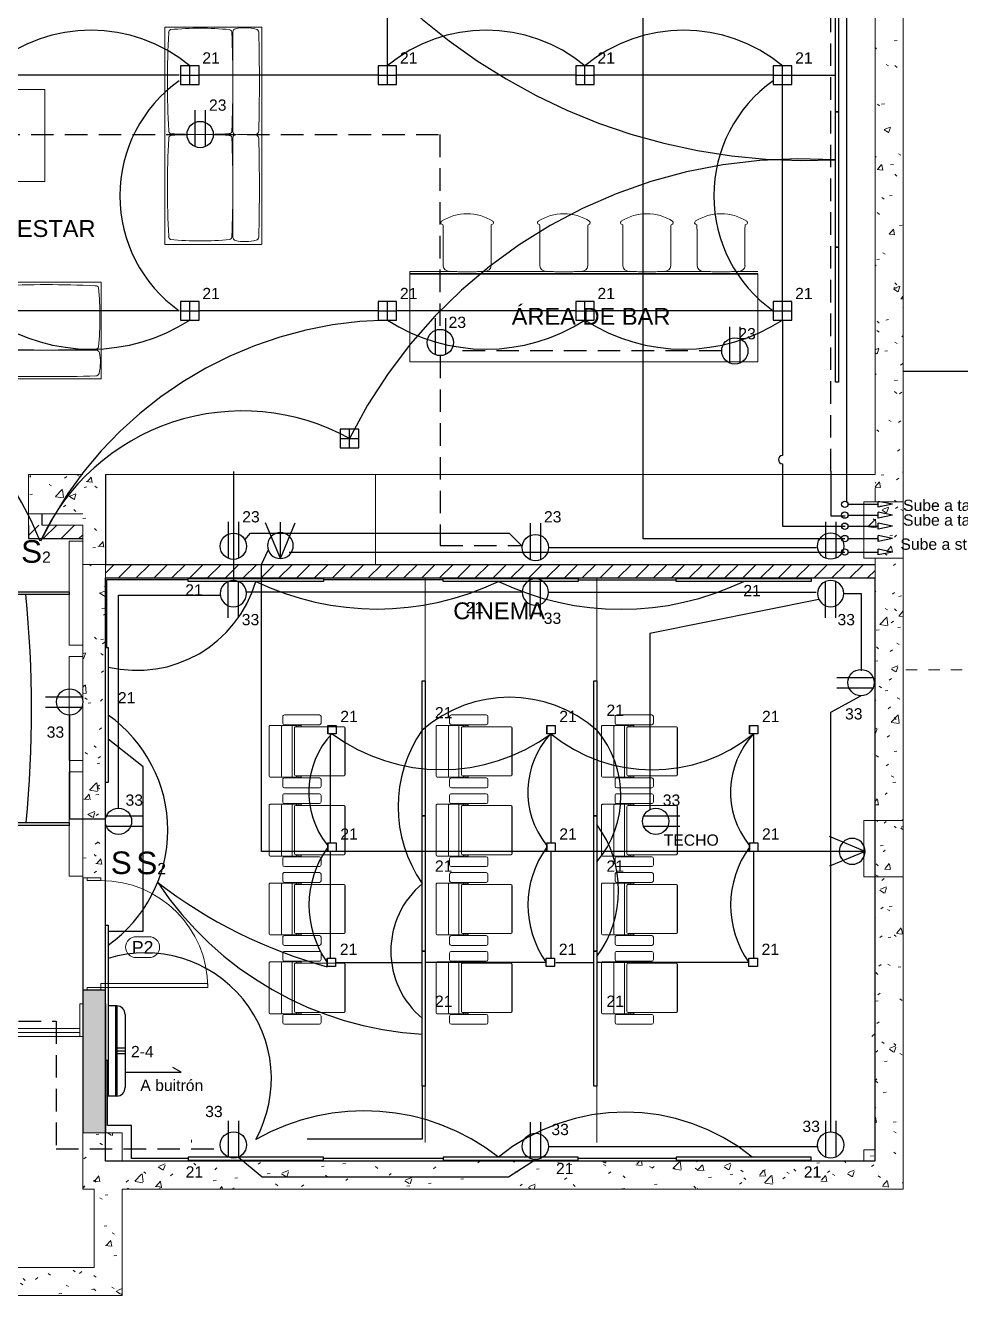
# Model space of a CAD drawing. Header units: inches. Extents: x 131 to 82119, y 71 to 16923.
# Drawn here: x 183.3 to 191.6, y 142.68 to 153.96 of the extents above; entities that cross this region are included whole.
import ezdxf
from ezdxf.enums import TextEntityAlignment as Align

# ---------------------------------------------------------------- set-up
doc = ezdxf.new("R2010")
doc.units = ezdxf.units.IN
doc.header["$MEASUREMENT"] = 0
for name, pattern in [('HIDDEN', [9.525, 6.35, -3.175]), ('Overhead', [0.003969, 0.002381, -0.001587]), ('PISO', [0.3, 0.2, -0.1])]:
    doc.linetypes.add(name, pattern=pattern)
for name, color, linetype, lineweight in [('A-DOOR-____-IDEN', 31, 'Continuous', 18), ('A-DOOR-____-MCUT', 31, 'Continuous', 18), ('A-DOOR-____-OTLN', 31, 'Continuous', 18), ('A-DOOR-FRAM-MCUT', 31, 'Continuous', 18), ('A-FLOR-____-OTLN', 192, 'Continuous', 18), ('A-GENM-____-OTLN', 13, 'Continuous', 18), ('A-WALL-____-MCUT', 113, 'Continuous', 18), ('A-WALL-____-OTLN', 113, 'Continuous', 18), ('A-WALL-____-PATT', 111, 'Continuous', 18), ('DUCTO-PARED O TECHO', 7, 'Continuous', 25), ('DUCTO-PISO', 7, 'PISO', 25), ('G-____-____-TEXT', 231, 'Continuous', 9), ('I-FURN-____-OTLN', 30, 'Continuous', 18), ('Q-CASE-____-MCUT', 31, 'Continuous', 35), ('Q-CASE-____-OTLN', 31, 'Continuous', 18), ('RED-TELEVISION', 84, 'TELEVISION', 25), ('RED-TELEVISIÓN', 84, 'TELEVISION', 25), ('RED-TELÉFONO', 240, 'TELEFONO', 25), ('S-COLS-____-MCUT', 52, 'Continuous', 18), ('S-COLS-____-OTLN', 52, 'Continuous', 18), ('S-STRS-____-MBND', 31, 'Overhead', 18), ('SIMBOLOGIA', 150, 'Continuous', 25), ('SIMBOLOGÍA', 150, 'Continuous', 25)]:
    doc.layers.add(name, color=color, linetype=linetype, lineweight=lineweight)
for name, color, linetype in [('INTERRUPTORES', 6, 'Continuous'), ('LAMPARAS', 20, 'Continuous'), ('Retorno', 5, 'HIDDEN')]:
    doc.layers.add(name, color=color, linetype=linetype)
doc.styles.add('Arial_1', font='arial.ttf', dxfattribs={"height": 0.15})
doc.styles.add('Arial_4', font='arial.ttf', dxfattribs={"height": 0.1125})
doc.styles.get("Standard").update_dxf_attribs({"font": 'arial.ttf'})
doc.linetypes.add('TELEFONO', pattern='A,0.32,-0.12,["TEL",Standard,S=0.065,R=0,X=-0.065,Y=-0.0325],-0.14', length=0.58)
doc.linetypes.add('TELEVISION', pattern='A,0.32,-0.13,["TV",Standard,S=0.065,R=0,X=-0.065,Y=-0.0325],-0.13', length=0.58)
pattern_1 = [(50, (192.4177, 155.93026), (0.546432, -0.047308), [0.057, -0.629]), (355, (192.4177, 155.93026), (-0.105429, 0.57337), [0.046, -0.503]), (100.451, (192.4637, 155.92626), (0.440955, 0.525708), [0.049, -0.534]), (46.184, (192.4177, 156.08226), (0.813123, -0.12606), [0.086, -0.943]), (96.636, (192.4857, 156.07226), (0.711995, 0.742252), [0.073, -0.801]), (351.184, (192.4177, 156.08226), (0.71223, 0.742616), [0.069, -0.754]), (21, (192.4937, 156.04426), (0.454985, -0.306292), [0.057, -0.629]), (326, (192.4937, 156.04426), (0.185766, 0.552594), [0.046, -0.503]), (71.451, (192.5317, 156.01926), (0.640536, 0.246016), [0.049, -0.534]), (37.5, (192.4177, 155.93026), (0.009206, 0.2541166), [0.025, -0.472, 0.025, -0.485, -0.505]), (37.5, (192.4177, 155.93026), (0.009206, 0.2541166), [-1.007, 0.025, -0.48]), (7.5, (192.4177, 155.93026), (0.2004608, 0.3007382), [0.025, -0.266, 0.025, -0.46, -0.192]), (7.5, (192.4177, 155.93026), (0.2004608, 0.3007382), [-0.776, 0.025, -0.167]), (327.5, (192.2477, 155.93026), (0.406483, -0.0170776), [0.025, -0.165, 0.025, -0.569, -0.789]), (327.5, (192.2477, 155.93026), (0.406483, -0.0170776), [-0.785, 0.025, -0.764]), (317.5, (192.1717, 155.93026), (0.443999, 0.076008), [0.025, -0.223, 0.025, -0.37, -0.56]), (317.5, (192.1717, 155.93026), (0.443999, 0.076008), [-0.642, 0.025, -0.535])]

# ---------------------------------------------------------------- blocks, each defined once
blk = doc.blocks.new('Puertas Revit Lisas - 1_00 x 2_65-1766126-ARQ-SS')
at = {"layer": 'A-DOOR-____-MCUT'}
for p, q in [((0.475, 1.006825), (0.44, 1.006825)), ((0.44, 1.006825), (0.44, 0.056825)), ((0.475, 0.056825), (0.475, 1.006825)), ((0.44, 0.056825), (0.475, 0.056825))]:
    blk.add_line(p, q, dxfattribs=at)
at = {"layer": 'A-DOOR-____-OTLN'}
blk.add_arc((0.475, 0.056825), 0.95, 90, 180, dxfattribs=at)
at = {"layer": 'A-DOOR-FRAM-MCUT'}
for p, q in [((-0.475, 0.056825), (-0.5, 0.056825)), ((-0.5, 0.056825), (-0.5, -0.063175)), ((-0.475, -0.063175), (-0.475, 0.056825)), ((0.475, 0.056825), (0.475, -0.063175)), ((0.5, 0.056825), (0.475, 0.056825)), ((0.5, -0.063175), (0.5, 0.056825)), ((-0.5, -0.063175), (-0.475, -0.063175)), ((0.475, -0.063175), (0.5, -0.063175))]:
    blk.add_line(p, q, dxfattribs=at)
blk = doc.blocks.new('tea_stool_250_46_g - Sancal_Stool_250_46_g-1127942-ARQ-SS')
at = {"layer": 'A-GENM-____-OTLN'}
for p, q in [((-0.215, 0.122), (-0.215, -0.205)), ((0.21, -0.205), (0.21, 0.122))]:
    blk.add_line(p, q, dxfattribs=at)
for centre, radius, start, end in [((-0.003, -0.158), 0.417, 89.9132, 123.1483), ((-0.002, -0.158), 0.417, 56.8517, 90.0868), ((-0.221, 0.178), 0.0163, 127.7339, 191.6077), ((-0.215, 0.185), 0.0245, 206.7685, 266.2649), ((-0.645, 0.122), 0.429, 0, 5.2091), ((0.639, 0.122), 0.429, 174.7909, 180), ((0.21, 0.185), 0.0245, 273.7351, 333.2315), ((0.216, 0.178), 0.0163, 348.3923, 52.2661), ((-0.161, -0.199), 0.0547, 186.2542, 270.1961), ((0.156, -0.199), 0.0547, 269.8039, 353.7458), ((0.006, 2.576), 2.834, 266.6304, 269.8244), ((-0.011, 2.576), 2.834, 270.1756, 273.3696)]:
    blk.add_arc(centre, radius, start, end, dxfattribs=at)
blk = doc.blocks.new('Encimera sola - Profundidad 600 mm-1429979-ARQ-SS')
at = {"layer": 'Q-CASE-____-MCUT'}
blk.add_line((-1.2, -0.019), (1.891, -0.019), dxfattribs=at)
at = {"layer": 'Q-CASE-____-OTLN'}
for p, q in [((-0.783, 0), (-1.2, 0)), ((-1.2, 0), (-1.2, -0.8)), ((0.075, 0), (-0.598, 0)), ((0.813, 0), (0.26, 0)), ((1.471, 0), (0.998, 0)), ((1.891, 0), (1.656, 0)), ((-1.2, -0.8), (1.711, -0.8))]:
    blk.add_line(p, q, dxfattribs=at)
blk = doc.blocks.new('Corredera closet lisa - 2_10 x 2_70 - Metálica-1740423-ARQ-SS')
at = {"layer": 'A-DOOR-____-MCUT'}
for p, q in [((-1.025, -0.106825), (0.0254, -0.106825)), ((-1.025, -0.141825), (-1.025, -0.106825)), ((-0.0254, -0.071825), (1.025, -0.071825)), ((-0.0254, -0.106825), (-0.0254, -0.071825)), ((1.025, -0.106825), (-0.0254, -0.106825)), ((0.0254, -0.106825), (0.0254, -0.141825)), ((1.025, -0.071825), (1.025, -0.106825)), ((0.0254, -0.141825), (-1.025, -0.141825))]:
    blk.add_line(p, q, dxfattribs=at)
at = {"layer": 'A-DOOR-FRAM-MCUT'}
for p, q in [((-1.05, 0.148175), (-1.025, 0.148175)), ((-1.05, -0.141825), (-1.05, 0.148175)), ((-1.025, 0.148175), (-1.025, -0.141825)), ((1.025, 0.148175), (1.05, 0.148175)), ((1.025, -0.141825), (1.025, 0.148175)), ((1.05, 0.148175), (1.05, -0.141825)), ((-1.025, -0.141825), (-1.05, -0.141825)), ((1.05, -0.141825), (1.025, -0.141825))]:
    blk.add_line(p, q, dxfattribs=at)
blk = doc.blocks.new('Butaca de cine - Ángulo de asiento10-1744413-ARQ-SS')
at = {"layer": 'I-FURN-____-OTLN'}
for p, q in [((-0.23, 0.208), (-0.23, 0.441)), ((-0.22, 0.451), (0.22, 0.451)), ((-0.22, 0.34), (0.22, 0.34)), ((0.23, 0.441), (0.23, 0.208)), ((-0.324, 0.315), (-0.324, 0.005)), ((-0.251, 0.33), (-0.309, 0.33)), ((-0.236, 0.005), (-0.236, 0.315)), ((0.23, 0.247), (-0.23, 0.247)), ((0.236, 0.005), (0.236, 0.315)), ((0.251, 0.33), (0.309, 0.33)), ((0.324, 0.315), (0.324, 0.005)), ((-0.236, 0.208), (-0.218, 0.208)), ((-0.236, 0.195), (-0.218, 0.195)), ((-0.218, 0.165), (-0.236, 0.165)), ((-0.23, 0.195), (-0.23, 0.165)), ((-0.218, 0.135), (-0.218, 0.215)), ((-0.218, -0.215), (-0.218, 0.135)), ((-0.208, 0.225), (0.208, 0.225)), ((0.218, 0.215), (0.218, 0.135)), ((0.236, 0.208), (0.218, 0.208)), ((0.236, 0.195), (0.218, 0.195)), ((0.218, 0.165), (0.236, 0.165)), ((0.218, 0.135), (0.218, -0.215)), ((0.23, 0.195), (0.23, 0.165)), ((-0.309, -0.01), (-0.251, -0.01)), ((0.309, -0.01), (0.251, -0.01)), ((-0.208, -0.221), (0.208, -0.221)), ((0.208, -0.225), (-0.208, -0.225))]:
    blk.add_line(p, q, dxfattribs=at)
for centre, radius, start, end in [((-0.22, 0.441), 0.01, 90, 180), ((-0.22, 0.33), 0.01, 90, 180), ((0.22, 0.441), 0.01, 360, 90), ((0.22, 0.33), 0.01, 0, 90), ((-0.309, 0.315), 0.015, 90, 180), ((-0.251, 0.315), 0.015, 360, 90), ((0.251, 0.315), 0.015, 90, 180), ((0.309, 0.315), 0.015, 360, 90), ((-0.208, 0.215), 0.01, 90, 180), ((0.208, 0.215), 0.01, 0, 90), ((-0.309, 0.005), 0.015, 180, 270), ((-0.251, 0.005), 0.015, 270, 0), ((0.251, 0.005), 0.015, 180, 270), ((0.309, 0.005), 0.015, 270, 360), ((-0.208, -0.211), 0.01, 180, 270), ((-0.208, -0.215), 0.01, 180, 270), ((0.208, -0.211), 0.01, 270, 0), ((0.208, -0.215), 0.01, 270, 360)]:
    blk.add_arc(centre, radius, start, end, dxfattribs=at)
blk = doc.blocks.new('Etiqueta Puerta 1_5mm - Etiqueta Puerta 1_5mm-1832370-ARQ-SS')
at = {"layer": 'A-DOOR-____-IDEN'}
for p, q in [((-0.00081, 0.00128), (0.00073, 0.00128)), ((-0.00081, -0.0012), (0.00073, -0.0012))]:
    blk.add_line(p, q, dxfattribs=at)
for centre, start, end in [((-0.00081, 0.00004), 90, 270), ((0.00073, 0.00004), 270, 90)]:
    blk.add_arc(centre, 0.00124, start, end, dxfattribs=at)
blk = doc.blocks.new('Meet_2_Seater_Connect_Left - Meet_2_Seater_Connect_Left-1030455-ARQ-SS')
at = {"layer": 'I-FURN-____-OTLN'}
for p, q in [((-0.955, 0.427), (-0.955, -0.427)), ((0.972, 0.43), (-0.952, 0.43)), ((0.975, -0.427), (0.975, 0.427)), ((-0.911, 0.174), (-0.029, 0.174)), ((0.029, 0.174), (0.911, 0.174)), ((-0.952, -0.43), (0.972, -0.43))]:
    blk.add_line(p, q, dxfattribs=at)
for centre, radius, start, end in [((-0.952, 0.427), 0.003, 89.9999, 180), ((-0.541, 0.284), 0.408, 166.1876, 192.2067), ((-0.908, 0.374), 0.03, 91.5026, 166.1876), ((-0.47, -16.327), 16.737, 88.4934, 91.5026), ((-0.031, 0.374), 0.03, 13.8075, 88.4934), ((-0.126, 0.351), 0.128, 6.0523, 13.8075), ((3.345, 0.265), 3.345, 178.2931, 181.1734), ((0.055, 0.368), 0.0543, 166.1876, 184.2904), ((0.032, 0.374), 0.03, 91.5026, 166.1876), ((0.47, -16.327), 16.737, 88.4934, 91.5026), ((0.909, 0.374), 0.03, 13.8075, 88.4934), ((0.542, 0.284), 0.408, 347.7933, 13.8075), ((0.972, 0.427), 0.003, 360, 92.4594), ((1.732, -0.116), 2.677, 174.3726, 185.6274), ((-0.911, 0.204), 0.03, 192.2067, 270), ((-0.907, 0.14), 0.0256, 85.9059, 166.0941), ((-0.468, -11.582), 11.756, 87.87, 92.1327), ((-0.034, 0.141), 0.0256, 3.8772, 84.1228), ((-0.029, 0.204), 0.03, 270, 344.7947), ((-4.567, -0.118), 4.566, 356.7839, 3.2623), ((4.437, -0.118), 4.438, 176.6436, 183.3102), ((0.029, 0.204), 0.03, 195.2053, 270), ((0.032, 0.141), 0.0256, 95.8772, 176.1228), ((0.467, -11.582), 11.756, 87.8673, 92.13), ((0.906, 0.14), 0.0256, 13.9059, 94.0941), ((0.911, 0.204), 0.03, 270, 347.7933), ((-1.733, -0.116), 2.677, 354.3726, 5.6274), ((-0.952, -0.427), 0.003, 180, 271.9138), ((-0.908, -0.37), 0.0262, 199.3576, 278.6424), ((-0.47, 7.831), 8.238, 266.9834, 273.0166), ((-0.033, -0.37), 0.0256, 262.8129, 352.2045), ((0.032, -0.37), 0.0256, 187.7955, 277.1871), ((0.469, 7.831), 8.238, 266.9834, 273.0166), ((0.906, -0.37), 0.0262, 261.3576, 340.6424), ((0.972, -0.427), 0.003, 270, 360)]:
    blk.add_arc(centre, radius, start, end, dxfattribs=at)
blk = doc.blocks.new('TOMA')
at = {"layer": 'SIMBOLOGIA'}
for p, q in [((-0.0301, 0.2165), (-0.0301, 0.0062)), ((0.0294, 0.2165), (0.0294, 0.1463)), ((0.0294, 0.1463), (0.0294, 0.0059))]:
    blk.add_line(p, q, dxfattribs=at)
blk.add_circle((0, 0.0761), 0.0761, dxfattribs=at)
blk = doc.blocks.new('TV')
at = {"layer": 'RED-TELEVISION', "linetype": 'Continuous'}
for q in [(-0.2063, 0.0852), (-0.2103, 0), (-0.2063, -0.0852)]:
    blk.add_line((0, 0), q, dxfattribs=at)
blk.add_circle((-0.075, 0), 0.075, dxfattribs=at)
blk = doc.blocks.new('Ds')
at = {"layer": 'SIMBOLOGÍA', "color": 3, "linetype": 'Continuous'}
for p, q in [((0.028, 0), (0.298, 0)), ((0.298, -0.026), (0.298, 0.026)), ((0.424, 0), (0.298, 0.026)), ((0.424, 0), (0.298, -0.026))]:
    blk.add_line(p, q, dxfattribs=at)
at = {"layer": 'SIMBOLOGÍA', "ltscale": 0.2}
blk.add_circle((0, 0), 0.0282, dxfattribs=at)
blk = doc.blocks.new('MINISPLIT')
at = {"layer": 'SIMBOLOGÍA'}
for p, q in [((-0.325, 0.15), (0.325, 0.15)), ((-0.025, 0.15), (-0.025, 0.075)), ((0, 0.15), (0, 0.075)), ((0.025, 0.15), (0.025, 0.075)), ((-0.4, 0.075), (-0.4, 0)), ((-0.4, 0.075), (0.4, 0.075)), ((-0.4, 0.065), (0.4, 0.065)), ((-0.4, 0), (0.4, 0)), ((0.4, 0.075), (0.4, 0))]:
    blk.add_line(p, q, dxfattribs=at)
for centre, start, end in [((-0.325, 0.075), 90, 180), ((0.325, 0.075), 0, 90)]:
    blk.add_arc(centre, 0.075, start, end, dxfattribs=at)

msp = doc.modelspace()

# ---------------------------------------------------------------- hatches: boundary and pattern name
at = {"layer": 'A-WALL-____-PATT'}
h = msp.add_hatch(dxfattribs=at)
h.set_pattern_fill('FP_2', style=0, pattern_type=2)
h.set_pattern_definition(pattern_1)
h.paths.add_polyline_path([(190.844, 149.731), (191.094, 149.731), (191.094, 154.664), (190.844, 154.664), (190.844, 149.856)], flags=0)
h = msp.add_hatch(dxfattribs=at)
h.set_pattern_fill('FP_2', style=0, pattern_type=2)
h.set_pattern_definition(pattern_1)
h.paths.add_polyline_path([(183.81, 149.626), (183.81, 149.976), (183.327, 149.976), (183.327, 149.626)], flags=0)
h = msp.add_hatch(dxfattribs=at)
h.set_pattern_fill('FP_2', style=0, pattern_type=2)
h.set_pattern_definition(pattern_1)
h.paths.add_polyline_path([(183.89, 146.393), (184.01, 146.393), (184.01, 149.976), (183.81, 149.976), (183.81, 146.393)], flags=0)
h = msp.add_hatch(dxfattribs=at)
h.set_pattern_fill('FP_1', color=8, style=0, pattern_type=2)
h.set_pattern_definition([(45, (192.4177, 155.83026), (-0.079196, 0.079196), [])])
h.paths.add_polyline_path([(183.81, 149.406), (183.81, 149.526), (183.327, 149.526), (183.327, 149.406)])
h = msp.add_hatch(dxfattribs=at)
h.set_pattern_fill('FP_1', color=8, style=0, pattern_type=2)
h.set_pattern_definition([(45, (192.4177, 155.13026), (-0.079196, 0.079196), [])])
h.paths.add_polyline_path([(190.844, 149.056), (190.844, 149.176), (184.01, 149.176), (184.01, 149.056), (189.533, 149.056)], flags=0)
h = msp.add_hatch(dxfattribs=at)
h.set_pattern_fill('FP_2', style=0, pattern_type=2)
h.set_pattern_definition(pattern_1)
h.paths.add_polyline_path([(191.094, 146.903), (191.094, 149.231), (190.844, 149.231), (190.844, 146.903), (191.061, 146.903)], flags=0)
h = msp.add_hatch(dxfattribs=at)
h.set_pattern_fill('FP_2', style=0, pattern_type=2)
h.set_pattern_definition(pattern_1)
h.paths.add_polyline_path([(191.061, 145.129), (191.094, 145.129), (191.094, 146.403), (190.844, 146.403), (190.844, 145.129)], flags=0)
msp.add_hatch(color=8, dxfattribs=at).paths.add_polyline_path([(184.01, 145.394), (183.81, 145.394), (183.81, 144.128), (184.01, 144.128)])
h = msp.add_hatch(dxfattribs=at)
h.set_pattern_fill('FP_2', style=0, pattern_type=2)
h.set_pattern_definition(pattern_1)
h.paths.add_polyline_path([(190.844, 143.978), (191.094, 143.978), (191.094, 145.129), (190.844, 145.129), (190.844, 144.544)], flags=0)
h = msp.add_hatch(dxfattribs=at)
h.set_pattern_fill('FP_2', style=0, pattern_type=2)
h.set_pattern_definition(pattern_1)
h.paths.add_polyline_path([(190.744, 143.628), (190.744, 143.878), (183.91, 143.878), (183.91, 143.628), (184.16, 143.628)], flags=0)
h = msp.add_hatch(dxfattribs=at)
h.set_pattern_fill('FP_2', style=0, pattern_type=2)
h.set_pattern_definition(pattern_1)
h.paths.add_polyline_path([(184.16, 142.683), (184.16, 143.628), (183.91, 143.628), (183.91, 142.683)], flags=0)
h = msp.add_hatch(dxfattribs=at)
h.set_pattern_fill('FP_2', style=0, pattern_type=2)
h.set_pattern_definition(pattern_1)
h.paths.add_polyline_path([(183.91, 142.683), (183.91, 142.933), (180.648, 142.933), (180.648, 142.683), (181.895, 142.683)], flags=0)
at = {"layer": 'S-COLS-____-OTLN'}
h = msp.add_hatch(dxfattribs=at)
h.set_pattern_fill('FP_2', style=0, pattern_type=2)
h.set_pattern_definition(pattern_1)
h.paths.add_polyline_path([(191.093, 149.231), (191.093, 149.731), (190.743, 149.731), (190.743, 149.231), (191.061, 149.231)], flags=0)
h = msp.add_hatch(dxfattribs=at)
h.set_pattern_fill('FP_2', style=0, pattern_type=2)
h.set_pattern_definition(pattern_1)
h.paths.add_polyline_path([(191.094, 146.403), (191.094, 146.903), (190.744, 146.903), (190.744, 146.403), (191.061, 146.403)], flags=0)
h = msp.add_hatch(dxfattribs=at)
h.set_pattern_fill('FP_2', style=0, pattern_type=2)
h.set_pattern_definition(pattern_1)
h.paths.add_polyline_path([(183.91, 143.628), (183.91, 143.878), (184.16, 143.878), (184.16, 144.128), (183.81, 144.128), (183.81, 143.628)], flags=0)
h = msp.add_hatch(dxfattribs=at)
h.set_pattern_fill('FP_2', style=0, pattern_type=2)
h.set_pattern_definition(pattern_1)
h.paths.add_polyline_path([(191.094, 143.628), (191.094, 143.978), (190.744, 143.978), (190.744, 143.628)], flags=0)

# ---------------------------------------------------------------- linework, layer by layer
for p, q in [((191.694, 150.89), (191.094, 150.89)), ((184.01, 149.976), (184.01, 149.176)), ((183.447, 149.626), (183.447, 149.526)), ((183.327, 149.526), (183.327, 149.406)), ((183.327, 149.406), (183.81, 149.406)), ((184.01, 149.176), (190.844, 149.176)), ((183.81, 146.393), (183.81, 144.128)), ((184.01, 145.394), (183.81, 145.394)), ((184.01, 145.274), (184.01, 144.128))]:
    msp.add_line(p, q)
msp.add_lwpolyline([(184.01, 149.056), (190.841, 149.056), (190.841, 143.878), (184.01, 143.878)], close=True)
at = {"layer": 'A-FLOR-____-OTLN'}
for p, q in [((186.85, 144.042), (186.85, 149.056)), ((188.374, 144.042), (188.374, 149.056)), ((184.01, 145.334), (184.01, 146.249)), ((184.774, 144.042), (184.774, 144.067))]:
    msp.add_line(p, q, dxfattribs=at)
at = {"layer": 'A-WALL-____-MCUT'}
for p, q in [((190.844, 154.664), (190.844, 149.976)), ((191.094, 149.731), (191.094, 154.482)), ((183.81, 149.976), (183.327, 149.976)), ((183.327, 149.976), (183.327, 149.626)), ((184.01, 146.274), (184.01, 149.976)), ((190.844, 149.856), (190.844, 149.731)), ((191.093, 149.731), (191.094, 149.731)), ((183.327, 149.626), (183.81, 149.626)), ((183.81, 149.626), (183.327, 149.626)), ((183.327, 149.626), (183.327, 149.526)), ((183.447, 149.526), (183.81, 149.526)), ((183.81, 149.526), (183.81, 146.393)), ((190.844, 149.176), (183.81, 149.176)), ((190.844, 149.231), (190.844, 146.903)), ((191.094, 149.231), (191.093, 149.231)), ((191.094, 146.903), (191.094, 149.231)), ((184.01, 149.056), (190.844, 149.056)), ((183.81, 146.393), (183.89, 146.393)), ((190.844, 146.403), (190.844, 145.274)), ((191.094, 143.978), (191.094, 146.403)), ((190.844, 144.984), (190.844, 143.978)), ((190.744, 143.878), (184.16, 143.878)), ((183.91, 143.628), (183.91, 142.933)), ((184.16, 143.628), (190.744, 143.628)), ((184.16, 142.683), (184.16, 143.628)), ((183.91, 142.933), (179.261, 142.933)), ((179.011, 142.683), (184.16, 142.683))]:
    msp.add_line(p, q, dxfattribs=at)
at = {"layer": 'A-WALL-____-OTLN'}
msp.add_line((183.785, 144.984), (182.785, 144.984), dxfattribs=at)
at = {"layer": 'A-WALL-____-PATT', "color": 8, "linetype": 'Continuous'}
msp.add_line((190.816, 144.984), (190.844, 145.011), dxfattribs=at)
at = {"layer": 'DUCTO-PARED O TECHO'}
for p, q in [((184.666, 153.52), (183.088, 153.52)), ((186.432, 153.52), (184.842, 153.52)), ((188.186, 153.52), (186.596, 153.52)), ((190.022, 151.511), (190.022, 153.438)), ((184.666, 151.429), (183.088, 151.429)), ((186.432, 151.429), (184.842, 151.429)), ((188.186, 151.429), (186.596, 151.429)), ((186.006, 147.672), (186.006, 146.703)), ((187.966, 147.672), (187.966, 146.703)), ((189.766, 147.672), (189.766, 146.703)), ((186.006, 146.628), (186.006, 145.676)), ((187.966, 146.628), (187.966, 145.676)), ((189.766, 146.628), (189.766, 145.676))]:
    msp.add_line(p, q, dxfattribs=at)
for points in [[(190.592, 149.727), (190.592, 155.286)], [(186.514, 153.603), (186.514, 154.675)], [(189.94, 153.52), (188.351, 153.52)], [(190.105, 153.52), (190.493, 153.52)], [(189.94, 151.429), (188.351, 151.429)], [(185.147, 150.002), (185.147, 149.034)], [(190.45, 150.003), (190.45, 149.608), (190.578, 149.608)], [(185.249, 149.395), (185.298, 149.454), (187.596, 149.454), (187.712, 149.338)], [(187.945, 149.325), (190.323, 149.325)], [(184.023, 148.438), (184.023, 149.043), (184.746, 149.043)], [(187.009, 149.038), (185.946, 149.038)], [(188.209, 149.038), (189.077, 149.038)], [(184.127, 147.012), (184.127, 148.902), (185.032, 148.902)], [(187.711, 148.93), (185.263, 148.93)], [(187.945, 148.93), (190.321, 148.93)], [(190.567, 148.917), (190.722, 148.917), (190.722, 148.231)], [(190.345, 148.866), (188.845, 148.562), (188.845, 147)], [(190.45, 144.138), (190.45, 147.863), (190.719, 148.01)], [(183.693, 147.838), (183.693, 146.918), (184.012, 146.918)], [(184.036, 145.919), (184.345, 145.919), (184.345, 147.379), (184.036, 147.624)], [(186.824, 145.639), (186.05, 145.639)], [(187.924, 145.641), (186.85, 145.641)], [(188.348, 145.639), (188.011, 145.639)], [(189.724, 145.641), (188.374, 145.641)], [(184.746, 143.9), (184.241, 143.9), (184.241, 144.193), (184.03, 144.193), (184.03, 144.772)], [(184.186, 144.666), (184.683, 144.666), (184.61, 144.709)], [(186.824, 144.543), (186.824, 144.072), (185.802, 144.072)], [(187.945, 144.008), (190.334, 144.008)], [(185.192, 143.913), (185.402, 143.737), (187.59, 143.737), (187.828, 143.891)], [(187.009, 143.9), (185.946, 143.9)], [(189.077, 143.9), (188.209, 143.9)]]:
    msp.add_lwpolyline(points, dxfattribs=at)
msp.add_lwpolyline([(190.022, 151.346), (190.022, 150.143, 1), (190.022, 150.07), (190.022, 149.515), (190.578, 149.515)], format="xyb", dxfattribs=at)
at = {"layer": 'DUCTO-PISO'}
for points in [[(190.45, 150.003), (190.45, 154.747), (188.865, 154.747)], [(181.251, 152.994), (184.735, 152.994)], [(184.969, 152.994), (186.98, 152.994), (186.98, 151.256)], [(189.482, 151.072), (187.073, 151.072)], [(186.984, 151.03), (186.984, 149.343), (187.713, 149.343)], [(180.239, 144.984), (180.239, 145.119), (183.572, 145.119), (183.572, 143.986), (185.029, 143.986)]]:
    msp.add_lwpolyline(points, dxfattribs=at)
at = {"layer": 'I-FURN-____-OTLN'}
for points in [[(182.562, 153.393), (183.473, 153.393), (183.473, 152.576), (182.562, 152.576)], [(183.81, 148.459), (183.689, 148.459), (183.689, 149.383), (183.81, 149.383)], [(183.81, 147.434), (183.689, 147.434), (183.689, 148.358), (183.81, 148.358)], [(183.81, 146.409), (183.689, 146.409), (183.689, 147.333), (183.81, 147.333)]]:
    msp.add_lwpolyline(points, close=True, dxfattribs=at)
at = {"layer": 'LAMPARAS'}
for p, q in [((184.842, 153.603), (184.678, 153.603)), ((184.678, 153.603), (184.678, 153.438)), ((184.76, 153.438), (184.76, 153.603)), ((186.596, 153.603), (186.432, 153.603)), ((186.432, 153.603), (186.432, 153.438)), ((186.514, 153.438), (186.514, 153.603)), ((188.351, 153.603), (188.186, 153.603)), ((188.186, 153.603), (188.186, 153.438)), ((188.268, 153.438), (188.268, 153.603)), ((190.105, 153.603), (189.94, 153.603)), ((189.94, 153.603), (189.94, 153.438)), ((190.022, 153.438), (190.022, 153.603)), ((184.678, 153.52), (184.842, 153.52)), ((184.678, 153.438), (184.842, 153.438)), ((186.432, 153.52), (186.596, 153.52)), ((186.432, 153.438), (186.596, 153.438)), ((188.186, 153.52), (188.351, 153.52)), ((188.186, 153.438), (188.351, 153.438)), ((189.94, 153.52), (190.105, 153.52)), ((189.94, 153.438), (190.105, 153.438)), ((184.842, 151.511), (184.678, 151.511)), ((184.678, 151.511), (184.678, 151.346)), ((184.76, 151.346), (184.76, 151.511)), ((186.596, 151.511), (186.432, 151.511)), ((186.432, 151.511), (186.432, 151.346)), ((186.514, 151.346), (186.514, 151.511)), ((188.351, 151.511), (188.186, 151.511)), ((188.186, 151.511), (188.186, 151.346)), ((188.268, 151.346), (188.268, 151.511)), ((190.105, 151.511), (189.94, 151.511)), ((189.94, 151.511), (189.94, 151.346)), ((190.022, 151.346), (190.022, 151.511)), ((184.678, 151.429), (184.842, 151.429)), ((186.432, 151.429), (186.596, 151.429)), ((188.186, 151.429), (188.351, 151.429)), ((189.94, 151.429), (190.105, 151.429)), ((184.678, 151.346), (184.842, 151.346)), ((186.432, 151.346), (186.596, 151.346)), ((188.186, 151.346), (188.351, 151.346)), ((189.94, 151.346), (190.105, 151.346)), ((186.178, 150.212), (186.178, 150.377)), ((186.095, 150.295), (186.26, 150.295)), ((185.985, 147.747), (185.985, 147.672)), ((187.929, 147.747), (187.929, 147.672)), ((189.729, 147.747), (189.729, 147.672)), ((185.985, 146.703), (185.985, 146.628)), ((187.929, 146.703), (187.929, 146.628)), ((189.729, 146.703), (189.729, 146.628)), ((185.981, 145.679), (185.981, 145.604))]:
    msp.add_line(p, q, dxfattribs=at)
for points in [[(190.519, 154.394), (190.519, 153.194), (190.493, 153.194), (190.493, 154.394)], [(184.678, 153.438), (184.842, 153.438), (184.842, 153.603), (184.678, 153.603)], [(186.432, 153.438), (186.596, 153.438), (186.596, 153.603), (186.432, 153.603)], [(188.186, 153.438), (188.351, 153.438), (188.351, 153.603), (188.186, 153.603)], [(189.94, 153.438), (190.105, 153.438), (190.105, 153.603), (189.94, 153.603)], [(190.519, 153.194), (190.519, 151.994), (190.493, 151.994), (190.493, 153.194)], [(190.519, 151.994), (190.519, 150.794), (190.493, 150.794), (190.493, 151.994)], [(184.678, 151.346), (184.842, 151.346), (184.842, 151.511), (184.678, 151.511)], [(186.432, 151.346), (186.596, 151.346), (186.596, 151.511), (186.432, 151.511)], [(188.186, 151.346), (188.351, 151.346), (188.351, 151.511), (188.186, 151.511)], [(189.94, 151.346), (190.105, 151.346), (190.105, 151.511), (189.94, 151.511)], [(186.095, 150.212), (186.26, 150.212), (186.26, 150.377), (186.095, 150.377)], [(184.746, 149.051), (185.946, 149.051), (185.946, 149.025), (184.746, 149.025)], [(187.009, 149.051), (188.209, 149.051), (188.209, 149.025), (187.009, 149.025)], [(189.077, 149.051), (190.277, 149.051), (190.277, 149.025), (189.077, 149.025)], [(182.489, 148.934), (183.689, 148.934), (183.689, 148.908), (182.489, 148.908)], [(184.01, 147.238), (184.01, 148.438), (184.036, 148.438), (184.036, 147.238)], [(186.824, 146.943), (186.824, 148.143), (186.85, 148.143), (186.85, 146.943)], [(188.348, 146.943), (188.348, 148.143), (188.374, 148.143), (188.374, 146.943)], [(185.985, 147.747), (186.06, 147.747), (186.06, 147.672), (185.985, 147.672)], [(187.929, 147.747), (188.004, 147.747), (188.004, 147.672), (187.929, 147.672)], [(189.729, 147.747), (189.804, 147.747), (189.804, 147.672), (189.729, 147.672)], [(182.489, 146.884), (183.689, 146.884), (183.689, 146.858), (182.489, 146.858)], [(186.824, 145.743), (186.824, 146.943), (186.85, 146.943), (186.85, 145.743)], [(188.348, 145.743), (188.348, 146.943), (188.374, 146.943), (188.374, 145.743)], [(185.985, 146.703), (186.06, 146.703), (186.06, 146.628), (185.985, 146.628)], [(187.929, 146.703), (188.004, 146.703), (188.004, 146.628), (187.929, 146.628)], [(189.729, 146.703), (189.804, 146.703), (189.804, 146.628), (189.729, 146.628)], [(184.01, 144.772), (184.01, 145.972), (184.036, 145.972), (184.036, 144.772)], [(186.824, 144.543), (186.824, 145.743), (186.85, 145.743), (186.85, 144.543)], [(188.348, 144.543), (188.348, 145.743), (188.374, 145.743), (188.374, 144.543)], [(185.981, 145.679), (186.055, 145.679), (186.055, 145.604), (185.981, 145.604)], [(187.924, 145.679), (187.999, 145.679), (187.999, 145.604), (187.924, 145.604)], [(189.724, 145.679), (189.799, 145.679), (189.799, 145.604), (189.724, 145.604)], [(184.746, 143.887), (185.946, 143.887), (185.946, 143.913), (184.746, 143.913)], [(187.009, 143.887), (188.209, 143.887), (188.209, 143.913), (187.009, 143.913)], [(189.077, 143.887), (190.277, 143.887), (190.277, 143.913), (189.077, 143.913)]]:
    msp.add_lwpolyline(points, close=True, dxfattribs=at)
at = {"layer": 'Q-CASE-____-OTLN'}
for p, q in [((189.804, 151.757), (189.804, 150.976)), ((189.625, 150.976), (189.804, 150.976)), ((184.01, 149.976), (190.844, 149.976)), ((186.41, 149.976), (186.41, 149.176))]:
    msp.add_line(p, q, dxfattribs=at)
at = {"layer": 'RED-TELEVISIÓN'}
for points in [[(190.526, 146.628), (185.396, 146.628), (185.396, 149.176), (185.456, 149.304)], [(185.641, 149.286), (185.641, 149.286), (190.575, 149.286)]]:
    msp.add_lwpolyline(points, dxfattribs=at)
at = {"layer": 'RED-TELÉFONO'}
msp.add_lwpolyline([(190.576, 149.404), (188.784, 149.404), (188.784, 154.233), (188.404, 154.668)], dxfattribs=at)
at = {"layer": 'Retorno'}
for centre, radius, start, end in [((190.234, 158.02), 5.258, 219.5025, 272.8199), ((183.883, 152.552), 1.369, 50.1456, 129.8544), ((187.391, 152.552), 1.369, 50.1456, 129.8544), ((189.145, 152.552), 1.369, 50.1456, 129.8544), ((185.389, 152.45), 1.251, 125.2908, 234.7092), ((190.663, 152.45), 1.251, 125.2908, 234.7092), ((190.187, 148.301), 4.478, 86.0856, 153.5592), ((180.29, 148.084), 3.401, 22.4689, 73.5801), ((183.883, 152.707), 1.619, 237.2047, 302.7953), ((186.579, 147.845), 3.502, 91.0607, 153.9376), ((187.391, 152.707), 1.619, 237.2047, 302.7953), ((189.145, 152.707), 1.619, 237.2047, 302.7953), ((185.227, 148.57), 1.969, 61.1334, 155.601), ((184.291, 149.334), 1.099, 256.5786, 343.6874), ((186.423, 151.264), 2.484, 244.3026, 295.6974), ((188.589, 151.299), 2.521, 244.4197, 295.5803), ((173.001, 147.871), 10.354, 354.5271, 5.7466), ((187.599, 146.817), 1.179, 48.913, 131.087), ((183.313, 146.817), 1.251, 305.2908, 54.7092), ((186.57, 147.155), 0.754, 136.6275, 218.4919), ((186.995, 148.996), 1.642, 233.7068, 306.2932), ((187.794, 147.024), 1.185, 144.9018, 215.0982), ((188.518, 147.156), 0.757, 137.4735, 218.3968), ((188.866, 148.776), 1.424, 230.8137, 309.1863), ((187.676, 147.12), 0.911, 319.9898, 40.0102), ((190.316, 147.155), 0.755, 137.1549, 218.4461), ((187.582, 146.28), 0.985, 323.4922, 36.5078), ((186.696, 146.15), 0.878, 144.0613, 215.4228), ((188.64, 146.15), 0.878, 144.0613, 215.4228), ((190.44, 146.15), 0.878, 144.0613, 215.4228), ((186.998, 148.028), 3.029, 213.5978, 266.7232), ((187.112, 149.771), 4.318, 232.3542, 254.8071), ((187.328, 145.743), 0.783, 129.9935, 230.0065), ((184.365, 144.608), 1.119, 331.1758, 107.1373), ((186.307, 142.389), 1.935, 51.9429, 119.8062), ((188.627, 142.522), 1.79, 50.982, 129.018)]:
    msp.add_arc(centre, radius, start, end, dxfattribs=at)
at = {"layer": 'S-COLS-____-MCUT'}
for p, q in [((190.844, 149.731), (190.743, 149.731)), ((190.743, 149.731), (190.743, 149.231)), ((191.093, 149.231), (191.093, 149.731)), ((190.743, 149.231), (190.844, 149.231)), ((190.844, 146.903), (190.744, 146.903)), ((190.744, 146.903), (190.744, 146.403)), ((191.094, 146.403), (191.094, 146.903)), ((190.744, 146.403), (190.844, 146.403)), ((184.16, 144.128), (183.81, 144.128)), ((183.81, 144.128), (183.81, 143.628)), ((184.16, 143.878), (184.16, 144.128)), ((190.844, 143.978), (190.744, 143.978)), ((190.744, 143.978), (190.744, 143.878)), ((191.094, 143.628), (191.094, 143.978)), ((183.81, 143.628), (183.91, 143.628)), ((190.744, 143.628), (191.094, 143.628))]:
    msp.add_line(p, q, dxfattribs=at)
at = {"layer": 'S-COLS-____-OTLN'}
for p, q in [((191.093, 149.731), (190.844, 149.731)), ((190.844, 149.231), (191.093, 149.231)), ((191.094, 146.903), (190.844, 146.903)), ((190.844, 146.403), (191.094, 146.403))]:
    msp.add_line(p, q, dxfattribs=at)
at = {"layer": 'S-STRS-____-MBND'}
for p, q in [((191.094, 153.099), (191.094, 150.89)), ((191.094, 150.89), (191.094, 146.851)), ((193.018, 148.24), (191.094, 148.24))]:
    msp.add_line(p, q, dxfattribs=at)

# ---------------------------------------------------------------- block references
at = {"layer": 'A-DOOR-____-IDEN', "xscale": 74.99999999999996, "yscale": 74.99999999999996, "zscale": 74.99999999999996}
msp.add_blockref('Etiqueta Puerta 1_5mm - Etiqueta Puerta 1_5mm-1832370-ARQ-SS', (184.344, 145.774), dxfattribs=at)
at = {"layer": 'A-DOOR-____-OTLN', "rotation": 269.9999999999999}
msp.add_blockref('Puertas Revit Lisas - 1_00 x 2_65-1766126-ARQ-SS', (183.913, 145.894), dxfattribs=at)
at = {"layer": 'A-DOOR-____-OTLN'}
msp.add_blockref('Corredera closet lisa - 2_10 x 2_70 - Metálica-1740423-ARQ-SS', (182.76, 145.126), dxfattribs=at)
at = {"layer": 'I-FURN-____-OTLN'}
for name, p, rotation in [('Meet_2_Seater_Connect_Left - Meet_2_Seater_Connect_Left-1030455-ARQ-SS', (184.968, 152.993), 269.9999999999997), ('Meet_2_Seater_Connect_Left - Meet_2_Seater_Connect_Left-1030455-ARQ-SS', (183.017, 151.254), 179.9999999999997), ('Butaca de cine - Ángulo de asiento10-1744413-ARQ-SS', (185.915, 147.516), 89.99999999999991), ('Butaca de cine - Ángulo de asiento10-1744413-ARQ-SS', (187.397, 147.516), 89.99999999999991), ('Butaca de cine - Ángulo de asiento10-1744413-ARQ-SS', (188.866, 147.516), 89.99999999999991), ('Butaca de cine - Ángulo de asiento10-1744413-ARQ-SS', (185.915, 146.816), 89.99999999999991), ('Butaca de cine - Ángulo de asiento10-1744413-ARQ-SS', (187.397, 146.816), 89.99999999999991), ('Butaca de cine - Ángulo de asiento10-1744413-ARQ-SS', (188.866, 146.816), 89.99999999999991), ('Butaca de cine - Ángulo de asiento10-1744413-ARQ-SS', (185.915, 146.116), 89.99999999999991), ('Butaca de cine - Ángulo de asiento10-1744413-ARQ-SS', (187.397, 146.116), 89.99999999999991), ('Butaca de cine - Ángulo de asiento10-1744413-ARQ-SS', (188.866, 146.116), 89.99999999999991), ('Butaca de cine - Ángulo de asiento10-1744413-ARQ-SS', (185.915, 145.416), 89.99999999999991), ('Butaca de cine - Ángulo de asiento10-1744413-ARQ-SS', (187.397, 145.416), 89.99999999999991), ('Butaca de cine - Ángulo de asiento10-1744413-ARQ-SS', (188.866, 145.416), 89.99999999999991)]:
    msp.add_blockref(name, p, dxfattribs=dict(at, rotation=rotation))
for p in [(187.225, 152.032), (188.084, 152.032), (188.821, 152.032), (189.479, 152.032)]:
    msp.add_blockref('tea_stool_250_46_g - Sancal_Stool_250_46_g-1127942-ARQ-SS', p, dxfattribs=at)
at = {"layer": 'Q-CASE-____-OTLN'}
msp.add_blockref('Encimera sola - Profundidad 600 mm-1429979-ARQ-SS', (187.913, 151.776), dxfattribs=at)
at = {"layer": 'RED-TELEVISIÓN', "xscale": -1.534310573126468, "yscale": 1.534310573126459, "zscale": 1.534310573126459}
for p, rotation in [((185.564, 149.228), 89.99999999999997), ((190.756, 146.628), 180)]:
    msp.add_blockref('TV', p, dxfattribs=dict(at, rotation=rotation))
at = {"layer": 'SIMBOLOGIA', "xscale": 1.534310573126468, "yscale": 1.534310573126468, "zscale": 1.534310573126468}
for p in [(184.852, 152.877), (186.984, 151.03), (189.599, 150.955), (185.147, 149.221), (187.828, 149.209), (190.45, 149.222), (185.147, 143.904), (187.828, 143.891), (190.45, 143.904)]:
    msp.add_blockref('TOMA', p, dxfattribs=at)
at = {"layer": 'SIMBOLOGIA'}
for p in [(190.575, 149.71), (190.575, 149.614), (190.575, 149.515), (190.575, 149.406), (190.575, 149.286)]:
    msp.add_blockref('Ds', p, dxfattribs=at)
at = {"layer": 'SIMBOLOGIA', "yscale": 1.534310573126468, "zscale": 1.534310573126468}
for p, xscale, rotation in [((185.147, 149.034), -1.534310573126468, 180), ((187.828, 149.047), -1.534310573126468, 180), ((190.45, 149.034), -1.534310573126468, 180), ((190.836, 148.127), 1.534310573126468, 90), ((183.81, 147.955), 1.534310573126468, 90), ((184.01, 146.895), 1.534310573126468, 270), ((188.78, 146.895), 1.534310573126468, 270)]:
    msp.add_blockref('TOMA', p, dxfattribs=dict(at, xscale=xscale, rotation=rotation))
at = {"layer": 'SIMBOLOGIA', "rotation": 270}
msp.add_blockref('MINISPLIT', (184.036, 144.855), dxfattribs=at)

# ---------------------------------------------------------------- texts
for s, p in [('21', (184.949, 153.624)), ('21', (186.703, 153.624)), ('21', (188.457, 153.624)), ('21', (190.212, 153.624)), ('23', (185.008, 153.205)), ('21', (184.949, 151.532)), ('21', (186.703, 151.532)), ('21', (188.457, 151.532)), ('21', (190.212, 151.532)), ('23', (187.135, 151.276)), ('23', (189.708, 151.175)), ('Sube a tablero general', (191.799, 149.651)), ('23', (185.303, 149.549)), ('23', (187.982, 149.549)), ('Sube a tablero general', (191.799, 149.52)), ('Sube a strip de comunicaciones', (192.059, 149.306)), ('21', (184.797, 148.899)), ('21', (189.752, 148.894)), ('21', (187.288, 148.742)), ('33', (185.299, 148.636)), ('33', (187.98, 148.648)), ('33', (190.588, 148.636)), ('21', (184.199, 147.942)), ('21', (187.014, 147.809)), ('21', (188.537, 147.831)), ('33', (190.655, 147.799)), ('21', (186.174, 147.776)), ('21', (188.118, 147.776)), ('21', (189.918, 147.776)), ('33', (183.567, 147.637)), ('33', (184.267, 147.033)), ('33', (189.037, 147.033)), ('21', (186.174, 146.732)), ('21', (188.118, 146.732)), ('TECHO', (189.212, 146.678)), ('21', (189.918, 146.732)), ('21', (187.014, 146.447)), ('21', (188.537, 146.447)), ('21', (186.17, 145.708)), ('21', (188.114, 145.708)), ('21', (189.914, 145.708)), ('21', (187.014, 145.247)), ('21', (188.537, 145.247)), ('2-4', (184.339, 144.8)), ('A buitrón', (184.6, 144.5)), ('33', (184.974, 144.268)), ('33', (188.048, 144.108)), ('33', (190.277, 144.136)), ('21', (184.801, 143.731)), ('21', (188.089, 143.762)), ('21', (190.289, 143.731))]:
    msp.add_text(s, height=0.1).set_placement(p, align=Align.CENTER)
at = {"layer": 'A-DOOR-____-IDEN', "lineweight": 9, "insert": (184.245, 145.831), "char_height": 0.1125, "width": 0.23449, "attachment_point": 1, "style": 'Arial_4'}
msp.add_mtext('P2', dxfattribs=at)
at = {"layer": 'G-____-____-TEXT', "color": 7, "char_height": 0.15, "attachment_point": 1, "style": 'Arial_1'}
for s, insert, width in [('SALA DE ESTAR', (182.281, 152.234), 2.03829), ('ÁREA DE BAR', (187.618, 151.454), 1.74968), ('CINEMA', (187.099, 148.839), 1.00411)]:
    msp.add_mtext(s, dxfattribs=dict(at, insert=insert, width=width))
at = {"layer": 'INTERRUPTORES', "char_height": 0.2, "attachment_point": 1}
for s, insert in [('\\pt0.0082306;S{\\H0.5x;2}', (183.262, 149.391)), ('\\pt0.0082306;S', (184.058, 146.627)), ('\\pt0.0082306;S{\\H0.5x;2}', (184.285, 146.625))]:
    msp.add_mtext_dynamic_manual_height_columns(s, width=0.35309, gutter_width=12.5, heights=[0], dxfattribs=dict(at, insert=insert))

doc.saveas('drawing.dxf')
